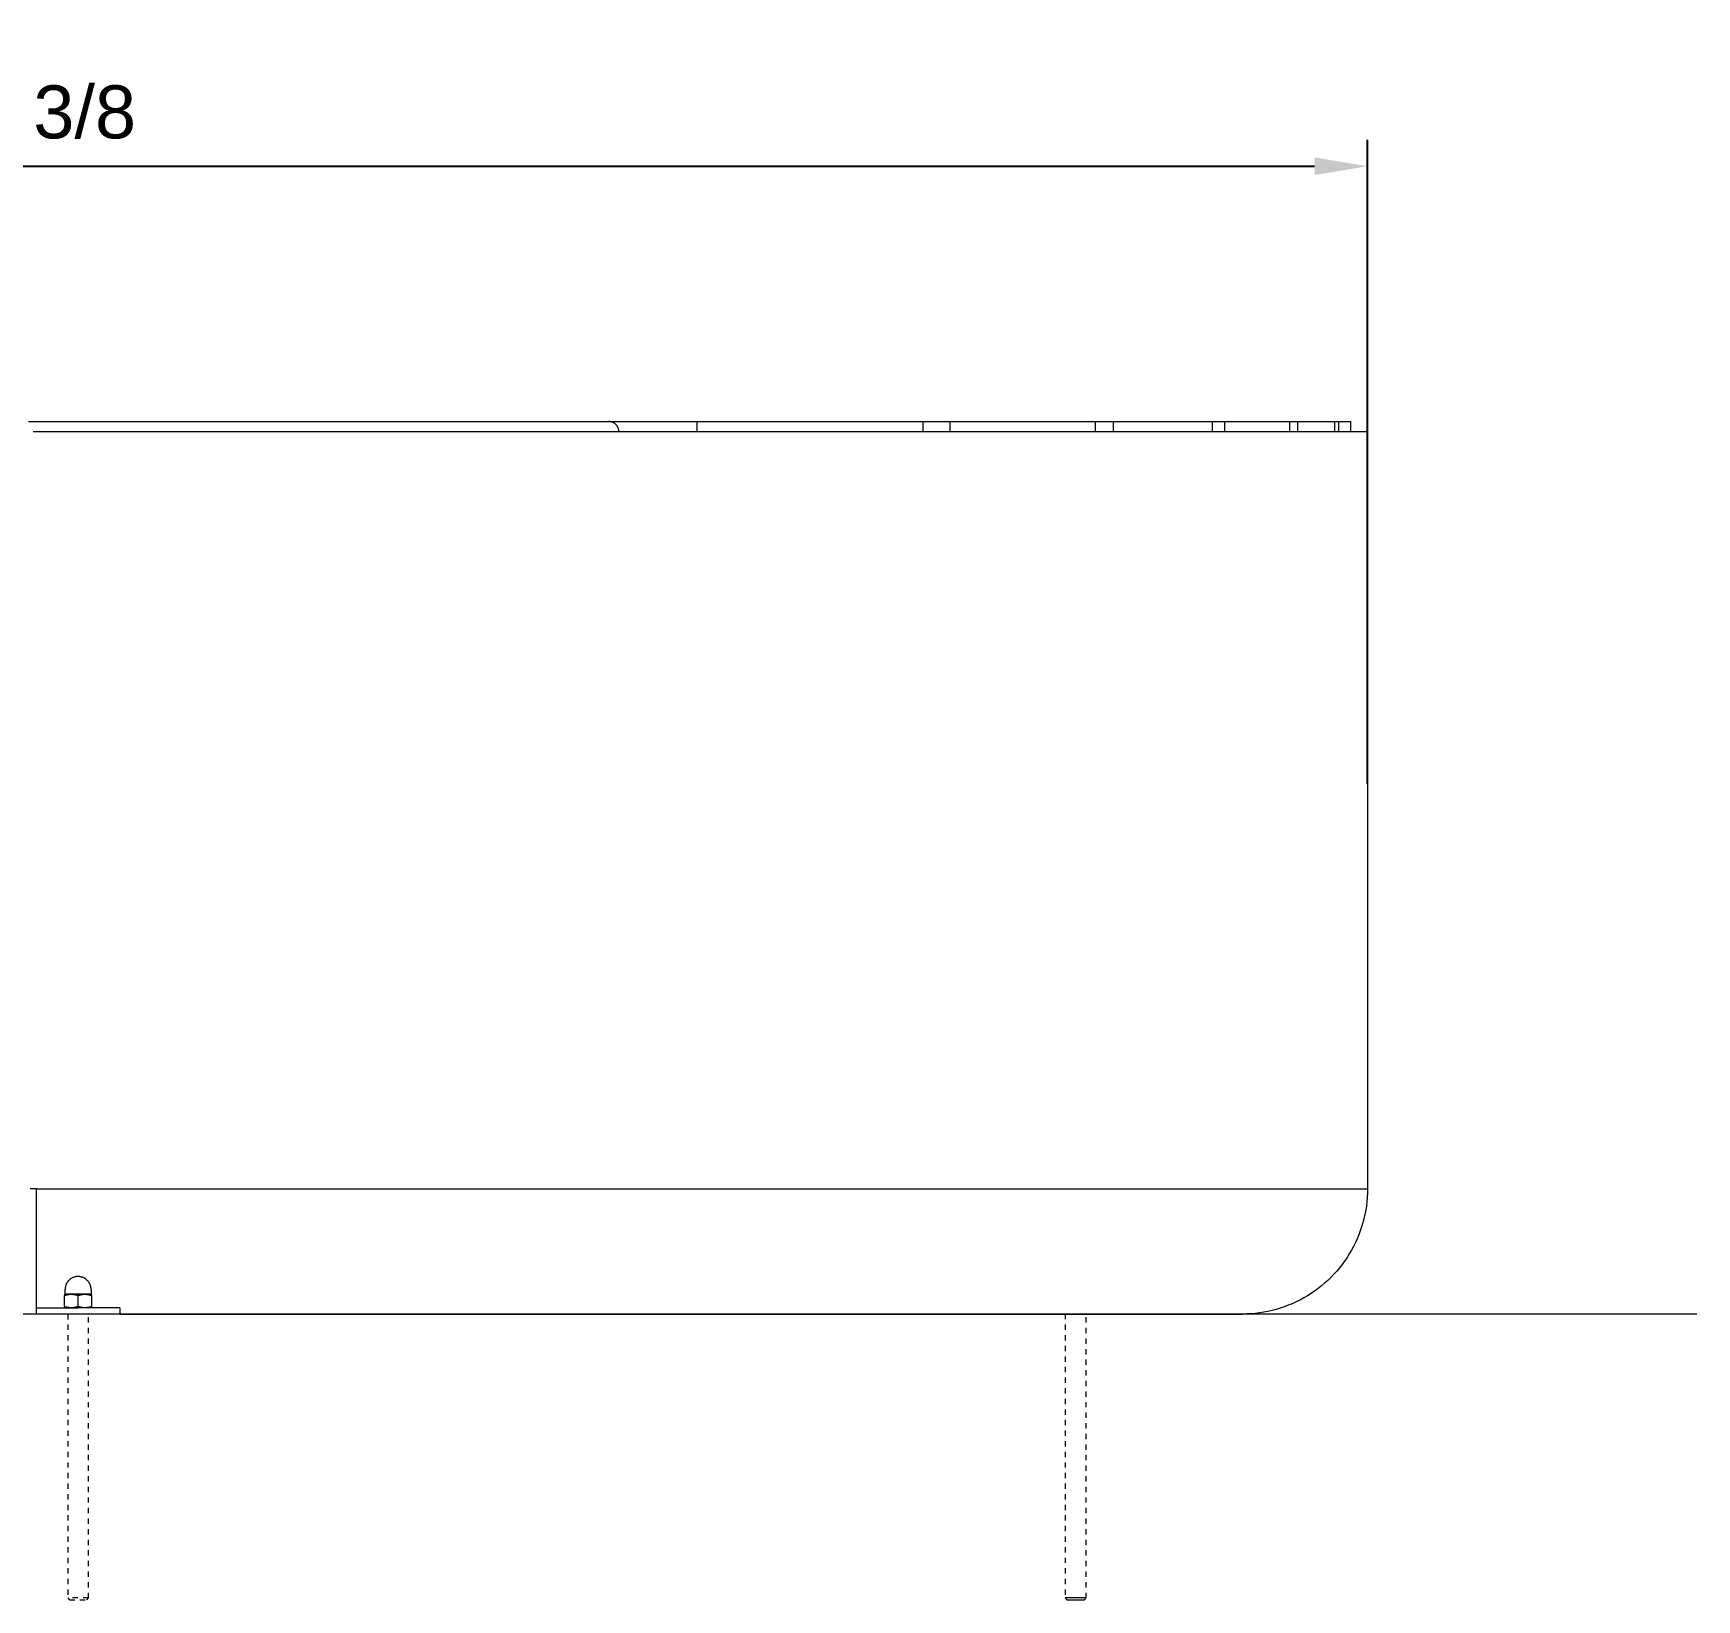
# Model space of a CAD drawing. Header units: inches. Extents: x 6 to 196, y 6 to 118.
# Drawn here: x 37.29 to 68.71, y 88.48 to 118.06 of the extents above; entities that cross this region are included whole.
import ezdxf

# ---------------------------------------------------------------- set-up
doc = ezdxf.new("R2010")
doc.units = ezdxf.units.IN
doc.header["$PDSIZE"] = -1
doc.linetypes.add('HIDDEN', pattern=[1.905, 1.27, -0.635])
for name, color, linetype, lineweight in [('ZANO_R', 7, 'Continuous', 0), ('ZANO_R_przerywana', 250, 'HIDDEN', 0), ('ZANO_W', 1, 'Continuous', 0)]:
    doc.layers.add(name, color=color, linetype=linetype, lineweight=lineweight)
doc.styles.get("Standard").update_dxf_attribs({"font": 'ARIALUNI.TTF'})
doc.dimstyles.new('amerykanie', dxfattribs={"dimtxt": 50, "dimasz": 50, "dimexe": 0.5, "dimexo": 0.5, "dimgap": 1, "dimtad": 1, "dimdec": 0, "dimzin": 0, "dimlunit": 5, "dimtxsty": 'Standard', "dimcen": 0.09, "dimclrd": 1, "dimclre": 1, "dimclrt": 1, "dimazin": 0, "dimtfac": 1, "dimtdec": 0, "dimtmove": 0, "dimatfit": 3, "dimfxl": 1, "dimtzin": 0, "dimarcsym": 1})

# ---------------------------------------------------------------- blocks, each defined once
blk = doc.blocks.new('*D346')
at = {"layer": 'Defpoints', "color": 0}
for p in [(62.489, 115.546), (12.095, 103.384), (62.489, 103.384)]:
    blk.add_point(p, dxfattribs=at)
at = {"layer": 'ZANO_W', "color": 1, "lineweight": -2}
for p, q in [((12.095, 103.884), (12.095, 116.046)), ((62.489, 103.884), (62.489, 116.046)), ((13.095, 115.546), (61.489, 115.546))]:
    blk.add_line(p, q, dxfattribs=at)
at = {"layer": 'ZANO_W', "color": 1}
for points in [[(13.095, 115.713), (13.095, 115.379), (12.095, 115.546)], [(61.489, 115.379), (61.489, 115.713), (62.489, 115.546)]]:
    blk.add_solid(points, dxfattribs=at)
at = {"layer": 'ZANO_W', "color": 1, "insert": (37.292, 116.565), "char_height": 1, "attachment_point": 5}
blk.add_mtext('50 3/8', dxfattribs=at)

msp = doc.modelspace()

# ---------------------------------------------------------------- linework, layer by layer
at = {"layer": 'ZANO_R'}
for p, q in [((37.2048, 110.72646), (37.29195, 110.72646)), ((37.29195, 110.72646), (37.3791, 110.72646)), ((37.3791, 110.72646), (37.38293, 110.72646)), ((37.38293, 110.72646), (37.46629, 110.72646)), ((37.46629, 110.72646), (37.47391, 110.72646)), ((37.47391, 110.72646), (37.55351, 110.72646)), ((37.55351, 110.72646), (37.56488, 110.72646)), ((37.56488, 110.72646), (37.64076, 110.72646)), ((37.64076, 110.72646), (37.65585, 110.72646)), ((37.65585, 110.72646), (37.74681, 110.72646)), ((37.74681, 110.72646), (37.77168, 110.72646)), ((37.77168, 110.72646), (37.83776, 110.72646)), ((37.83776, 110.72646), (37.859, 110.72646)), ((37.859, 110.72646), (37.9287, 110.72646)), ((37.9287, 110.72646), (37.94635, 110.72646)), ((37.94635, 110.72646), (38.20144, 110.72646)), ((38.20144, 110.72646), (38.20851, 110.72646)), ((38.20851, 110.72646), (38.29232, 110.72646)), ((38.29232, 110.72646), (38.29593, 110.72646)), ((38.29593, 110.72646), (38.38318, 110.72646)), ((38.38318, 110.72646), (38.38337, 110.72646)), ((38.38337, 110.72646), (38.47083, 110.72646)), ((38.47083, 110.72646), (38.47402, 110.72646)), ((38.47402, 110.72646), (38.5583, 110.72646)), ((38.5583, 110.72646), (38.56483, 110.72646)), ((38.56483, 110.72646), (38.82077, 110.72646)), ((38.82077, 110.72646), (38.8371, 110.72646)), ((38.8371, 110.72646), (38.90827, 110.72646)), ((38.90827, 110.72646), (38.9278, 110.72646)), ((38.9278, 110.72646), (38.99579, 110.72646)), ((38.99579, 110.72646), (39.01846, 110.72646)), ((39.01846, 110.72646), (39.0833, 110.72646)), ((39.0833, 110.72646), (39.10909, 110.72646)), ((39.10909, 110.72646), (39.19969, 110.72646)), ((39.19969, 110.72646), (39.21457, 110.72646)), ((39.21457, 110.72646), (39.29024, 110.72646)), ((39.29024, 110.72646), (39.30209, 110.72646)), ((39.30209, 110.72646), (39.38075, 110.72646)), ((39.38075, 110.72646), (39.3896, 110.72646)), ((39.3896, 110.72646), (39.47122, 110.72646)), ((39.47122, 110.72646), (39.47711, 110.72646)), ((39.47711, 110.72646), (39.56165, 110.72646)), ((39.56165, 110.72646), (39.56461, 110.72646)), ((39.56461, 110.72646), (39.65203, 110.72646)), ((39.65203, 110.72646), (39.6521, 110.72646)), ((39.6521, 110.72646), (39.73959, 110.72646)), ((39.73959, 110.72646), (39.74237, 110.72646)), ((39.74237, 110.72646), (39.91452, 110.72646)), ((39.91452, 110.72646), (39.92289, 110.72646)), ((39.92289, 110.72646), (40.00197, 110.72646)), ((40.00197, 110.72646), (40.01307, 110.72646)), ((40.01307, 110.72646), (40.0894, 110.72646)), ((40.0894, 110.72646), (40.10319, 110.72646)), ((40.10319, 110.72646), (40.17681, 110.72646)), ((40.17681, 110.72646), (40.19326, 110.72646)), ((40.19326, 110.72646), (40.26421, 110.72646)), ((40.26421, 110.72646), (40.28327, 110.72646)), ((40.28327, 110.72646), (40.35158, 110.72646)), ((40.35158, 110.72646), (40.37322, 110.72646)), ((40.37322, 110.72646), (40.55293, 110.72646)), ((40.55293, 110.72646), (40.56991, 110.72646)), ((40.56991, 110.72646), (40.64269, 110.72646)), ((40.64269, 110.72646), (40.65719, 110.72646)), ((40.65719, 110.72646), (40.73238, 110.72646)), ((40.73238, 110.72646), (40.74445, 110.72646)), ((40.74445, 110.72646), (40.822, 110.72646)), ((40.822, 110.72646), (40.83168, 110.72646)), ((40.83168, 110.72646), (40.91155, 110.72646)), ((40.91155, 110.72646), (40.91887, 110.72646)), ((40.91887, 110.72646), (41.00103, 110.72646)), ((41.00103, 110.72646), (41.00603, 110.72646)), ((41.00603, 110.72646), (41.09044, 110.72646)), ((41.09044, 110.72646), (41.09316, 110.72646)), ((41.09316, 110.72646), (41.17976, 110.72646)), ((41.17976, 110.72646), (41.18025, 110.72646)), ((41.18025, 110.72646), (41.2673, 110.72646)), ((41.2673, 110.72646), (41.26901, 110.72646)), ((41.26901, 110.72646), (41.61507, 110.72646)), ((41.61507, 110.72646), (41.6252, 110.72646)), ((41.6252, 110.72646), (41.7019, 110.72646)), ((41.7019, 110.72646), (41.71404, 110.72646)), ((41.71404, 110.72646), (41.78868, 110.72646)), ((41.78868, 110.72646), (41.80279, 110.72646)), ((41.80279, 110.72646), (41.87542, 110.72646)), ((41.87542, 110.72646), (41.89144, 110.72646)), ((41.89144, 110.72646), (41.96209, 110.72646)), ((41.96209, 110.72646), (41.98001, 110.72646)), ((41.98001, 110.72646), (42.04872, 110.72646)), ((42.04872, 110.72646), (42.06848, 110.72646)), ((42.06848, 110.72646), (42.13529, 110.72646)), ((42.13529, 110.72646), (42.15686, 110.72646)), ((42.15686, 110.72646), (42.2218, 110.72646)), ((42.2218, 110.72646), (42.24514, 110.72646)), ((42.24514, 110.72646), (42.30826, 110.72646)), ((42.30826, 110.72646), (42.33332, 110.72646)), ((42.33332, 110.72646), (42.39465, 110.72646)), ((42.39465, 110.72646), (42.42141, 110.72646)), ((42.42141, 110.72646), (42.48098, 110.72646)), ((42.48098, 110.72646), (42.50939, 110.72646)), ((42.50939, 110.72646), (42.56725, 110.72646)), ((42.56725, 110.72646), (42.59727, 110.72646)), ((42.59727, 110.72646), (42.65345, 110.72646)), ((42.65345, 110.72646), (42.68504, 110.72646)), ((42.68504, 110.72646), (42.73958, 110.72646)), ((42.73958, 110.72646), (42.77271, 110.72646)), ((42.77271, 110.72646), (42.7743, 110.72646)), ((42.7743, 110.72646), (42.86027, 110.72646)), ((42.86027, 110.72646), (42.86037, 110.72646)), ((42.86037, 110.72646), (42.94647, 110.72646)), ((42.94647, 110.72646), (42.94771, 110.72646)), ((42.94771, 110.72646), (43.03258, 110.72646)), ((43.03258, 110.72646), (43.03505, 110.72646)), ((43.03505, 110.72646), (43.1187, 110.72646)), ((43.1187, 110.72646), (43.12228, 110.72646)), ((43.12228, 110.72646), (43.20483, 110.72646)), ((43.20483, 110.72646), (43.20939, 110.72646)), ((43.20939, 110.72646), (43.29098, 110.72646)), ((43.29098, 110.72646), (43.29638, 110.72646)), ((43.29638, 110.72646), (43.55665, 110.72646)), ((43.55665, 110.72646), (43.59253, 110.72646)), ((43.59253, 110.72646), (43.64316, 110.72646)), ((43.64316, 110.72646), (43.6787, 110.72646)), ((43.6787, 110.72646), (43.72955, 110.72646)), ((43.72955, 110.72646), (43.76487, 110.72646)), ((43.76487, 110.72646), (43.98027, 110.72646)), ((43.98027, 110.72646), (43.98796, 110.72646)), ((43.98796, 110.72646), (44.06642, 110.72646)), ((44.06642, 110.72646), (44.07384, 110.72646)), ((44.07384, 110.72646), (44.15257, 110.72646)), ((44.15257, 110.72646), (44.15959, 110.72646)), ((44.15959, 110.72646), (44.2387, 110.72646)), ((44.2387, 110.72646), (44.2452, 110.72646)), ((44.2452, 110.72646), (44.32482, 110.72646)), ((44.32482, 110.72646), (44.33068, 110.72646)), ((44.33068, 110.72646), (44.41093, 110.72646)), ((44.41093, 110.72646), (44.41602, 110.72646)), ((44.41602, 110.72646), (44.49702, 110.72646)), ((44.49702, 110.72646), (44.50123, 110.72646)), ((44.50123, 110.72646), (44.5831, 110.72646)), ((44.5831, 110.72646), (44.5863, 110.72646)), ((44.5863, 110.72646), (44.66916, 110.72646)), ((44.66916, 110.72646), (44.67122, 110.72646)), ((44.67122, 110.72646), (44.75519, 110.72646)), ((44.75519, 110.72646), (44.756, 110.72646)), ((44.756, 110.72646), (44.84064, 110.72646)), ((44.84064, 110.72646), (44.8412, 110.72646)), ((44.8412, 110.72646), (44.92514, 110.72646)), ((44.92514, 110.72646), (44.92719, 110.72646)), ((44.92719, 110.72646), (45.00949, 110.72646)), ((45.00949, 110.72646), (45.01315, 110.72646)), ((45.01315, 110.72646), (45.09369, 110.72646)), ((45.09369, 110.72646), (45.09908, 110.72646)), ((45.09908, 110.72646), (45.17774, 110.72646)), ((45.17774, 110.72646), (45.18498, 110.72646)), ((45.18498, 110.72646), (45.26164, 110.72646)), ((45.26164, 110.72646), (45.27085, 110.72646)), ((45.27085, 110.72646), (45.34539, 110.72646)), ((45.34539, 110.72646), (45.35668, 110.72646)), ((45.35668, 110.72646), (45.42899, 110.72646)), ((45.42899, 110.72646), (45.44248, 110.72646)), ((45.44248, 110.72646), (45.51243, 110.72646)), ((45.51243, 110.72646), (45.52824, 110.72646)), ((45.52824, 110.72646), (45.59572, 110.72646)), ((45.59572, 110.72646), (45.61396, 110.72646)), ((45.61396, 110.72646), (45.74245, 110.72646)), ((45.74245, 110.72646), (45.76181, 110.72646)), ((45.76181, 110.72646), (45.82806, 110.72646)), ((45.82806, 110.72646), (45.84462, 110.72646)), ((45.84462, 110.72646), (45.91363, 110.72646)), ((45.91363, 110.72646), (45.92727, 110.72646)), ((45.92727, 110.72646), (45.99914, 110.72646)), ((45.99914, 110.72646), (46.00975, 110.72646)), ((46.00975, 110.72646), (46.0846, 110.72646)), ((46.0846, 110.72646), (46.09207, 110.72646)), ((46.09207, 110.72646), (46.17001, 110.72646)), ((46.17001, 110.72646), (46.17423, 110.72646)), ((46.17423, 110.72646), (46.25536, 110.72646)), ((46.25536, 110.72646), (46.25622, 110.72646)), ((46.25622, 110.72646), (46.33804, 110.72646)), ((46.33804, 110.72646), (46.34066, 110.72646)), ((46.34066, 110.72646), (46.41969, 110.72646)), ((46.41969, 110.72646), (46.4259, 110.72646)), ((46.4259, 110.72646), (46.50117, 110.72646)), ((46.50117, 110.72646), (46.51108, 110.72646)), ((46.51108, 110.72646), (46.58248, 110.72646)), ((46.58248, 110.72646), (46.59619, 110.72646)), ((46.59619, 110.72646), (46.66362, 110.72646)), ((46.66362, 110.72646), (46.68124, 110.72646)), ((46.68124, 110.72646), (46.80869, 110.72646)), ((46.80869, 110.72646), (46.82537, 110.72646)), ((46.82537, 110.72646), (46.89357, 110.72646)), ((46.89357, 110.72646), (46.90598, 110.72646)), ((46.90598, 110.72646), (46.97838, 110.72646)), ((46.97838, 110.72646), (46.98641, 110.72646)), ((46.98641, 110.72646), (47.06311, 110.72646)), ((47.06311, 110.72646), (47.06667, 110.72646)), ((47.06667, 110.72646), (47.14674, 110.72646)), ((47.14674, 110.72646), (47.14777, 110.72646)), ((47.14777, 110.72646), (47.22663, 110.72646)), ((47.22663, 110.72646), (47.23235, 110.72646)), ((47.23235, 110.72646), (47.30635, 110.72646)), ((47.30635, 110.72646), (47.31685, 110.72646)), ((47.31685, 110.72646), (47.38587, 110.72646)), ((47.38587, 110.72646), (47.40126, 110.72646)), ((47.40126, 110.72646), (47.52773, 110.72646)), ((47.52773, 110.72646), (47.54437, 110.72646)), ((47.54437, 110.72646), (47.61194, 110.72646)), ((47.61194, 110.72646), (47.62334, 110.72646)), ((47.62334, 110.72646), (47.69605, 110.72646)), ((47.69605, 110.72646), (47.70212, 110.72646)), ((47.70212, 110.72646), (47.78008, 110.72646)), ((47.78008, 110.72646), (47.78071, 110.72646)), ((47.78071, 110.72646), (47.85912, 110.72646)), ((47.85912, 110.72646), (47.86401, 110.72646)), ((47.86401, 110.72646), (47.93733, 110.72646)), ((47.93733, 110.72646), (47.94785, 110.72646)), ((47.94785, 110.72646), (48.01534, 110.72646)), ((48.01534, 110.72646), (48.03159, 110.72646)), ((48.03159, 110.72646), (48.09317, 110.72646)), ((48.09317, 110.72646), (48.11523, 110.72646)), ((48.11523, 110.72646), (48.15701, 110.72646)), ((48.16388, 110.72634), (48.15701, 110.72646)), ((48.16138, 110.72646), (49.82309, 110.72646)), ((48.17074, 110.72598), (48.16388, 110.72634)), ((48.17758, 110.72538), (48.17074, 110.72598)), ((48.1844, 110.72454), (48.17758, 110.72538)), ((48.19118, 110.72347), (48.1844, 110.72454)), ((48.19792, 110.72216), (48.19118, 110.72347)), ((48.20462, 110.72061), (48.19792, 110.72216)), ((48.21125, 110.71884), (48.20462, 110.72061)), ((48.21782, 110.71683), (48.21125, 110.71884)), ((48.22431, 110.71459), (48.21782, 110.71683)), ((48.23072, 110.71213), (48.22431, 110.71459)), ((48.23705, 110.70945), (48.23072, 110.71213)), ((48.24327, 110.70655), (48.23705, 110.70945)), ((48.24939, 110.70343), (48.24327, 110.70655)), ((48.2554, 110.70011), (48.24939, 110.70343)), ((48.26129, 110.69657), (48.2554, 110.70011)), ((48.26705, 110.69283), (48.26129, 110.69657)), ((48.27267, 110.68889), (48.26705, 110.69283)), ((48.27816, 110.68476), (48.27267, 110.68889)), ((48.2835, 110.68044), (48.27816, 110.68476)), ((48.28868, 110.67594), (48.2835, 110.68044)), ((48.29371, 110.67125), (48.28868, 110.67594)), ((48.29857, 110.6664), (48.29371, 110.67125)), ((48.30325, 110.66138), (48.29857, 110.6664)), ((48.30776, 110.6562), (48.30325, 110.66138)), ((48.31208, 110.65086), (48.30776, 110.6562)), ((48.31622, 110.64538), (48.31208, 110.65086)), ((48.32016, 110.63975), (48.31622, 110.64538)), ((48.3239, 110.634), (48.32016, 110.63975)), ((48.32744, 110.62811), (48.3239, 110.634)), ((48.33078, 110.62211), (48.32744, 110.62811)), ((48.3339, 110.61599), (48.33078, 110.62211)), ((48.3368, 110.60977), (48.3339, 110.61599)), ((48.33949, 110.60344), (48.3368, 110.60977)), ((48.34196, 110.59703), (48.33949, 110.60344)), ((48.3442, 110.59054), (48.34196, 110.59703)), ((48.34621, 110.58398), (48.3442, 110.59054)), ((48.34799, 110.57734), (48.34621, 110.58398)), ((49.82309, 110.72646), (54.10026, 110.72646)), ((49.82309, 110.72645), (49.82309, 110.52975)), ((54.10026, 110.72646), (54.60182, 110.72646)), ((54.10026, 110.53217), (54.10026, 110.72646)), ((54.60182, 110.72646), (54.60182, 110.52975)), ((54.60182, 110.72646), (57.34949, 110.72646)), ((57.34949, 110.72646), (57.6879, 110.72646)), ((57.34949, 110.52975), (57.34949, 110.72646)), ((57.6879, 110.72646), (59.55968, 110.72646)), ((57.6879, 110.72646), (57.6879, 110.52975)), ((59.55968, 110.53286), (59.55968, 110.72646)), ((59.55968, 110.72646), (59.78904, 110.72646)), ((59.78904, 110.72646), (59.78904, 110.52975)), ((59.78904, 110.72646), (61.02294, 110.72646)), ((61.02294, 110.53238), (61.02294, 110.72646)), ((61.02294, 110.72646), (61.16672, 110.72646)), ((61.16672, 110.72646), (61.16672, 110.52975)), ((61.16672, 110.72646), (61.87303, 110.72646)), ((61.87303, 110.52975), (61.87303, 110.72646)), ((61.87303, 110.72646), (61.94254, 110.72646)), ((61.94254, 110.72646), (61.94254, 110.52975)), ((61.94254, 110.72646), (62.17286, 110.72646)), ((62.17286, 110.53257), (62.17286, 110.72646)), ((62.17286, 110.53381), (62.17286, 110.72646)), ((62.48895, 110.52975), (37.29195, 110.52975)), ((48.34954, 110.57065), (48.34799, 110.57734)), ((48.35085, 110.56391), (48.34954, 110.57065)), ((48.35193, 110.55713), (48.35085, 110.56391)), ((48.35277, 110.55031), (48.35193, 110.55713)), ((48.35338, 110.54347), (48.35277, 110.55031)), ((48.35374, 110.53661), (48.35338, 110.54347)), ((48.35387, 110.52975), (48.35374, 110.53661)), ((54.1001, 110.53463), (54.10022, 110.53219)), ((54.10022, 110.53219), (54.10026, 110.52975)), ((57.34949, 110.52975), (57.34942, 110.53349)), ((59.55968, 110.52975), (59.55964, 110.53286)), ((61.02291, 110.53237), (61.02294, 110.52975)), ((62.48895, 110.52975), (62.48895, 96.23832)), ((37.351, 96.23832), (37.23289, 96.23832)), ((37.351, 96.23491), (37.351, 96.23832)), ((37.351, 96.23832), (62.48876, 96.23832)), ((37.351, 93.8727), (37.351, 96.23491)), ((62.48757, 96.15767), (62.48344, 96.07712)), ((62.48895, 96.23832), (62.48757, 96.15767)), ((62.4546, 95.83696), (62.43954, 95.75771)), ((62.46695, 95.91667), (62.4546, 95.83696)), ((62.47656, 95.99675), (62.46695, 95.91667)), ((62.48344, 96.07712), (62.47656, 95.99675)), ((62.37827, 95.52372), (62.35256, 95.44726)), ((62.40135, 95.601), (62.37827, 95.52372)), ((62.42178, 95.67903), (62.40135, 95.601)), ((62.43954, 95.75771), (62.42178, 95.67903)), ((62.25999, 95.22379), (62.22411, 95.15155)), ((62.29338, 95.29721), (62.25999, 95.22379)), ((62.32425, 95.37173), (62.29338, 95.29721)), ((62.35256, 95.44726), (62.32425, 95.37173)), ((62.05659, 94.87608), (62.00896, 94.81098)), ((62.10198, 94.94276), (62.05659, 94.87608)), ((62.14506, 95.01095), (62.10198, 94.94276)), ((62.18578, 95.08057), (62.14506, 95.01095)), ((62.22411, 95.15155), (62.18578, 95.08057)), ((38.0252, 94.55672), (38.01781, 94.55273)), ((38.03273, 94.56046), (38.0252, 94.55672)), ((38.04038, 94.56394), (38.03273, 94.56046)), ((38.04814, 94.56715), (38.04038, 94.56394)), ((38.05601, 94.5701), (38.04814, 94.56715)), ((38.06397, 94.57278), (38.05601, 94.5701)), ((38.07202, 94.57519), (38.06397, 94.57278)), ((38.08015, 94.57731), (38.07202, 94.57519)), ((38.08835, 94.57916), (38.08015, 94.57731)), ((38.0966, 94.58073), (38.08835, 94.57916)), ((38.1049, 94.58202), (38.0966, 94.58073)), ((38.11325, 94.58302), (38.1049, 94.58202)), ((38.12162, 94.58374), (38.11325, 94.58302)), ((38.13001, 94.58417), (38.12162, 94.58374)), ((38.13841, 94.58431), (38.13001, 94.58417)), ((38.14681, 94.58417), (38.13841, 94.58431)), ((38.1552, 94.58374), (38.14681, 94.58417)), ((38.16357, 94.58302), (38.1552, 94.58374)), ((38.17192, 94.58202), (38.16357, 94.58302)), ((38.18022, 94.58073), (38.17192, 94.58202)), ((38.18847, 94.57916), (38.18022, 94.58073)), ((38.19667, 94.57731), (38.18847, 94.57916)), ((38.2048, 94.57519), (38.19667, 94.57731)), ((38.21285, 94.57278), (38.2048, 94.57519)), ((38.22081, 94.5701), (38.21285, 94.57278)), ((38.22868, 94.56715), (38.22081, 94.5701)), ((38.23644, 94.56394), (38.22868, 94.56715)), ((38.24409, 94.56046), (38.23644, 94.56394)), ((38.25162, 94.55672), (38.24409, 94.56046)), ((38.25901, 94.55273), (38.25162, 94.55672)), ((61.79707, 94.56798), (61.73907, 94.51193)), ((61.85312, 94.62598), (61.79707, 94.56798)), ((61.90716, 94.68586), (61.85312, 94.62598)), ((61.95913, 94.74755), (61.90716, 94.68586)), ((62.00896, 94.81098), (61.95913, 94.74755)), ((37.8825, 94.24966), (37.8825, 94.22681)), ((38.00659, 94.24966), (37.88253, 94.24966)), ((37.88818, 94.2497), (37.88835, 94.24972)), ((37.88835, 94.24972), (37.88851, 94.24975)), ((37.88851, 94.24975), (37.88867, 94.24978)), ((37.88867, 94.24978), (37.88882, 94.24982)), ((37.88882, 94.24982), (37.88898, 94.24986)), ((37.88898, 94.24986), (37.88914, 94.24991)), ((37.88914, 94.24991), (37.88929, 94.24997)), ((37.88929, 94.24997), (37.88944, 94.25003)), ((37.88944, 94.25003), (37.88959, 94.25009)), ((37.88959, 94.25009), (37.88974, 94.25016)), ((37.88974, 94.25016), (37.88988, 94.25024)), ((37.88988, 94.25024), (37.89003, 94.25032)), ((37.89003, 94.25032), (37.89017, 94.25041)), ((37.89017, 94.25041), (37.8903, 94.2505)), ((37.8903, 94.2505), (37.89043, 94.25059)), ((37.89043, 94.25059), (37.89056, 94.25069)), ((37.89056, 94.25069), (37.89069, 94.25079)), ((37.89069, 94.25079), (37.89081, 94.2509)), ((37.89081, 94.2509), (37.89093, 94.25102)), ((37.89093, 94.25102), (37.89104, 94.25113)), ((37.89104, 94.25113), (37.89116, 94.25125)), ((37.89116, 94.25125), (37.89126, 94.25138)), ((37.89126, 94.25138), (37.89136, 94.2515)), ((37.89136, 94.2515), (37.89146, 94.25163)), ((37.89146, 94.25163), (37.89155, 94.25177)), ((37.89155, 94.25177), (37.89164, 94.25191)), ((37.89164, 94.25191), (37.89173, 94.25205)), ((37.89173, 94.25205), (37.8918, 94.25219)), ((37.8918, 94.25219), (37.89188, 94.25234)), ((37.89188, 94.25234), (37.89195, 94.25248)), ((37.89195, 94.25248), (37.89201, 94.25263)), ((37.89201, 94.25263), (37.89207, 94.25279)), ((37.89207, 94.25279), (37.89212, 94.25294)), ((37.89212, 94.25294), (37.89217, 94.2531)), ((37.89217, 94.2531), (37.89221, 94.25326)), ((37.89221, 94.25326), (37.89224, 94.25342)), ((37.89224, 94.25342), (37.89228, 94.25358)), ((37.89228, 94.25358), (37.8923, 94.25374)), ((37.8923, 94.25374), (37.89232, 94.2539)), ((37.89232, 94.2539), (37.89233, 94.25406)), ((37.89233, 94.25406), (37.89234, 94.25422)), ((37.89234, 94.25422), (37.89235, 94.25439)), ((37.89249, 94.34665), (37.89235, 94.33825)), ((37.89235, 94.25439), (37.89235, 94.33825)), ((37.89292, 94.35504), (37.89249, 94.34665)), ((37.89364, 94.36341), (37.89292, 94.35504)), ((37.89464, 94.37175), (37.89364, 94.36341)), ((37.89592, 94.38006), (37.89464, 94.37175)), ((37.89749, 94.38831), (37.89592, 94.38006)), ((37.89934, 94.39651), (37.89749, 94.38831)), ((37.90147, 94.40463), (37.89934, 94.39651)), ((37.90388, 94.41268), (37.90147, 94.40463)), ((37.90655, 94.42065), (37.90388, 94.41268)), ((37.9095, 94.42852), (37.90655, 94.42065)), ((37.91272, 94.43628), (37.9095, 94.42852)), ((37.9162, 94.44393), (37.91272, 94.43628)), ((37.91993, 94.45145), (37.9162, 94.44393)), ((37.92393, 94.45885), (37.91993, 94.45145)), ((37.92817, 94.4661), (37.92393, 94.45885)), ((37.93266, 94.4732), (37.92817, 94.4661)), ((37.93738, 94.48015), (37.93266, 94.4732)), ((37.93273, 94.24095), (37.94555, 94.24346)), ((37.94234, 94.48693), (37.93738, 94.48015)), ((37.94754, 94.49353), (37.94234, 94.48693)), ((37.94555, 94.24346), (37.95843, 94.24555)), ((37.95295, 94.49996), (37.94754, 94.49353)), ((37.95858, 94.5062), (37.95295, 94.49996)), ((37.95843, 94.24555), (37.97138, 94.24721)), ((37.96442, 94.51224), (37.95858, 94.5062)), ((37.97046, 94.51808), (37.96442, 94.51224)), ((37.9767, 94.52371), (37.97046, 94.51808)), ((37.97138, 94.24721), (37.98438, 94.24845)), ((37.98312, 94.52912), (37.9767, 94.52371)), ((37.98973, 94.53431), (37.98312, 94.52912)), ((37.98438, 94.24845), (37.99741, 94.24927)), ((37.99651, 94.53927), (37.98973, 94.53431)), ((38.00346, 94.544), (37.99651, 94.53927)), ((37.99741, 94.24927), (38.01046, 94.24966)), ((38.01056, 94.54849), (38.00346, 94.544)), ((38.01046, 94.24966), (38.02351, 94.24927)), ((38.01781, 94.55273), (38.01056, 94.54849)), ((38.26288, 94.24966), (38.01394, 94.24966)), ((38.02351, 94.24927), (38.03654, 94.24845)), ((38.03654, 94.24845), (38.04953, 94.24721)), ((38.04953, 94.24721), (38.06248, 94.24554)), ((38.06248, 94.24554), (38.07537, 94.24346)), ((38.07537, 94.24346), (38.08818, 94.24095)), ((38.18864, 94.24095), (38.20145, 94.24346)), ((38.20145, 94.24346), (38.21434, 94.24555)), ((38.21434, 94.24555), (38.22729, 94.24721)), ((38.22729, 94.24721), (38.24029, 94.24845)), ((38.24029, 94.24845), (38.25331, 94.24927)), ((38.25331, 94.24927), (38.26636, 94.24966)), ((38.26626, 94.54849), (38.25901, 94.55273)), ((38.27336, 94.544), (38.26626, 94.54849)), ((38.26636, 94.24966), (38.27941, 94.24927)), ((38.39432, 94.24966), (38.27023, 94.24966)), ((38.28031, 94.53927), (38.27336, 94.544)), ((38.27941, 94.24927), (38.29244, 94.24845)), ((38.28709, 94.53431), (38.28031, 94.53927)), ((38.2937, 94.52912), (38.28709, 94.53431)), ((38.29244, 94.24845), (38.30544, 94.24721)), ((38.30012, 94.52371), (38.2937, 94.52912)), ((38.30636, 94.51808), (38.30012, 94.52371)), ((38.30544, 94.24721), (38.31839, 94.24554)), ((38.3124, 94.51224), (38.30636, 94.51808)), ((38.31824, 94.5062), (38.3124, 94.51224)), ((38.32387, 94.49996), (38.31824, 94.5062)), ((38.31839, 94.24554), (38.33127, 94.24346)), ((38.32929, 94.49353), (38.32387, 94.49996)), ((38.33448, 94.48693), (38.32929, 94.49353)), ((38.33127, 94.24346), (38.34409, 94.24095)), ((38.33944, 94.48015), (38.33448, 94.48693)), ((38.34417, 94.4732), (38.33944, 94.48015)), ((38.34865, 94.4661), (38.34417, 94.4732)), ((38.3529, 94.45885), (38.34865, 94.4661)), ((38.35689, 94.45145), (38.3529, 94.45885)), ((38.36062, 94.44393), (38.35689, 94.45145)), ((38.3641, 94.43628), (38.36062, 94.44393)), ((38.36732, 94.42852), (38.3641, 94.43628)), ((38.37027, 94.42065), (38.36732, 94.42852)), ((38.37295, 94.41268), (38.37027, 94.42065)), ((38.37535, 94.40463), (38.37295, 94.41268)), ((38.37748, 94.39651), (38.37535, 94.40463)), ((38.37933, 94.38831), (38.37748, 94.39651)), ((38.3809, 94.38006), (38.37933, 94.38831)), ((38.38218, 94.37175), (38.3809, 94.38006)), ((38.38318, 94.36341), (38.38218, 94.37175)), ((38.3839, 94.35504), (38.38318, 94.36341)), ((38.38433, 94.34665), (38.3839, 94.35504)), ((38.38447, 94.33825), (38.38433, 94.34665)), ((38.38447, 94.33825), (38.38447, 94.25439)), ((38.38447, 94.25439), (38.38448, 94.25422)), ((38.38448, 94.25422), (38.38449, 94.25406)), ((38.38449, 94.25406), (38.3845, 94.2539)), ((38.3845, 94.2539), (38.38452, 94.25374)), ((38.38452, 94.25374), (38.38455, 94.25358)), ((38.38455, 94.25358), (38.38458, 94.25342)), ((38.38458, 94.25342), (38.38461, 94.25326)), ((38.38461, 94.25326), (38.38465, 94.2531)), ((38.38465, 94.2531), (38.3847, 94.25294)), ((38.3847, 94.25294), (38.38475, 94.25279)), ((38.38475, 94.25279), (38.38481, 94.25263)), ((38.38481, 94.25263), (38.38488, 94.25248)), ((38.38488, 94.25248), (38.38494, 94.25234)), ((38.38494, 94.25234), (38.38502, 94.25219)), ((38.38502, 94.25219), (38.3851, 94.25205)), ((38.3851, 94.25205), (38.38518, 94.25191)), ((38.38518, 94.25191), (38.38527, 94.25177)), ((38.38527, 94.25177), (38.38536, 94.25163)), ((38.38536, 94.25163), (38.38546, 94.2515)), ((38.38546, 94.2515), (38.38556, 94.25138)), ((38.38556, 94.25138), (38.38567, 94.25125)), ((38.38567, 94.25125), (38.38578, 94.25113)), ((38.38578, 94.25113), (38.38589, 94.25102)), ((38.38589, 94.25102), (38.38601, 94.2509)), ((38.38601, 94.2509), (38.38613, 94.25079)), ((38.38613, 94.25079), (38.38626, 94.25069)), ((38.38626, 94.25069), (38.38639, 94.25059)), ((38.38639, 94.25059), (38.38652, 94.2505)), ((38.38652, 94.2505), (38.38666, 94.25041)), ((38.38666, 94.25041), (38.38679, 94.25032)), ((38.38679, 94.25032), (38.38694, 94.25024)), ((38.38694, 94.25024), (38.38708, 94.25016)), ((38.38708, 94.25016), (38.38723, 94.25009)), ((38.38723, 94.25009), (38.38738, 94.25003)), ((38.38738, 94.25003), (38.38753, 94.24997)), ((38.38753, 94.24997), (38.38768, 94.24991)), ((38.38768, 94.24991), (38.38784, 94.24986)), ((38.38784, 94.24986), (38.388, 94.24982)), ((38.388, 94.24982), (38.38815, 94.24978)), ((38.38815, 94.24978), (38.38831, 94.24975)), ((38.38831, 94.24975), (38.38848, 94.24972)), ((38.38848, 94.24972), (38.38864, 94.2497)), ((38.39432, 94.22681), (38.39432, 94.24966)), ((61.42229, 94.26308), (61.3541, 94.22)), ((61.48897, 94.30846), (61.42229, 94.26308)), ((61.55407, 94.35609), (61.48897, 94.30846)), ((61.6175, 94.40592), (61.55407, 94.35609)), ((61.67919, 94.45789), (61.6175, 94.40592)), ((61.73907, 94.51193), (61.67919, 94.45789)), ((37.351, 93.99376), (38.13841, 93.99376)), ((37.8825, 94.22681), (37.89488, 94.23096)), ((37.8825, 94.01661), (37.8825, 94.22681)), ((37.89586, 94.01217), (37.8825, 94.01661)), ((37.8825, 94.01661), (37.8825, 93.99376)), ((37.89488, 94.23096), (37.90739, 94.2347)), ((37.90936, 94.00819), (37.89586, 94.01217)), ((37.90739, 94.2347), (37.92001, 94.23803)), ((37.923, 94.00468), (37.90936, 94.00819)), ((37.92001, 94.23803), (37.93273, 94.24095)), ((37.93674, 94.00165), (37.923, 94.00468)), ((37.95059, 93.99911), (37.93674, 94.00165)), ((37.96451, 93.99704), (37.95059, 93.99911)), ((37.9785, 93.99547), (37.96451, 93.99704)), ((37.99254, 93.99438), (37.9785, 93.99547)), ((38.0066, 93.99378), (37.99254, 93.99438)), ((38.02636, 93.99427), (38.01363, 93.99377)), ((38.03906, 93.99516), (38.02636, 93.99427)), ((38.05174, 93.99646), (38.03906, 93.99516)), ((38.06436, 93.99816), (38.05174, 93.99646)), ((38.07692, 94.00026), (38.06436, 93.99816)), ((38.08942, 94.00275), (38.07692, 94.00026)), ((38.08818, 94.24095), (38.1009, 94.23803)), ((38.10182, 94.00563), (38.08942, 94.00275)), ((38.1009, 94.23803), (38.11353, 94.2347)), ((38.11413, 94.00891), (38.10182, 94.00563)), ((38.11353, 94.2347), (38.12603, 94.23096)), ((38.12633, 94.01257), (38.11413, 94.00891)), ((38.12603, 94.23096), (38.13841, 94.22681)), ((38.13841, 94.01661), (38.12633, 94.01257)), ((38.13841, 94.22681), (38.15079, 94.23096)), ((38.13841, 94.01661), (38.13841, 94.22681)), ((38.15049, 94.01257), (38.13841, 94.01661)), ((38.92577, 93.99376), (38.13841, 93.99376)), ((38.16269, 94.00891), (38.15049, 94.01257)), ((38.15079, 94.23096), (38.1633, 94.2347)), ((38.175, 94.00563), (38.16269, 94.00891)), ((38.1633, 94.2347), (38.17592, 94.23803)), ((38.18741, 94.00275), (38.175, 94.00563)), ((38.17592, 94.23803), (38.18864, 94.24095)), ((38.1999, 94.00026), (38.18741, 94.00275)), ((38.21246, 93.99816), (38.1999, 94.00026)), ((38.22509, 93.99646), (38.21246, 93.99816)), ((38.23776, 93.99516), (38.22509, 93.99646)), ((38.25046, 93.99427), (38.23776, 93.99516)), ((38.26319, 93.99377), (38.25046, 93.99427)), ((38.28429, 93.99438), (38.27022, 93.99378)), ((38.29832, 93.99547), (38.28429, 93.99438)), ((38.31231, 93.99704), (38.29832, 93.99547)), ((38.32623, 93.99911), (38.31231, 93.99704)), ((38.34008, 94.00165), (38.32623, 93.99911)), ((38.35382, 94.00468), (38.34008, 94.00165)), ((38.34409, 94.24095), (38.35681, 94.23803)), ((38.36746, 94.00819), (38.35382, 94.00468)), ((38.35681, 94.23803), (38.36943, 94.2347)), ((38.38096, 94.01217), (38.36746, 94.00819)), ((38.36943, 94.2347), (38.38194, 94.23096)), ((38.39432, 94.01661), (38.38096, 94.01217)), ((38.38194, 94.23096), (38.39432, 94.22681)), ((38.39432, 94.22681), (38.39432, 94.01661)), ((38.39432, 94.01661), (38.39432, 93.99376)), ((38.92582, 93.99376), (38.92582, 93.87565)), ((60.68602, 93.94327), (60.60734, 93.92551)), ((60.76405, 93.9637), (60.68602, 93.94327)), ((60.84134, 93.98679), (60.76405, 93.9637)), ((60.91779, 94.0125), (60.84134, 93.98679)), ((60.99332, 94.0408), (60.91779, 94.0125)), ((61.06784, 94.07167), (60.99332, 94.0408)), ((61.14126, 94.10506), (61.06784, 94.07167)), ((61.2135, 94.14094), (61.14126, 94.10506)), ((61.28448, 94.17927), (61.2135, 94.14094)), ((61.3541, 94.22), (61.28448, 94.17927)), ((37.351, 93.87269), (37.23289, 93.87269)), ((38.13841, 93.87565), (37.351, 93.87565)), ((37.351, 93.87274), (37.351, 93.87269)), ((37.351, 93.87269), (37.351, 93.8727)), ((38.92582, 93.87565), (38.13841, 93.87565)), ((38.92582, 93.8761), (60.12673, 93.8761)), ((60.20738, 93.87748), (60.12673, 93.8761)), ((60.28793, 93.88161), (60.20738, 93.87748)), ((60.3683, 93.88849), (60.28793, 93.88161)), ((60.44839, 93.8981), (60.3683, 93.88849)), ((60.5281, 93.91045), (60.44839, 93.8981)), ((60.60734, 93.92551), (60.5281, 93.91045))]:
    msp.add_line(p, q, dxfattribs=at)
msp.add_lwpolyline([(68.70602, 93.8761), (5.58531, 93.8761)], dxfattribs=at)
at = {"layer": 'ZANO_R_przerywana', "ltscale": 0.05}
for p, q in [((37.94156, 93.87565), (37.94156, 88.51497)), ((38.33526, 88.51497), (38.33526, 93.87565)), ((56.78025, 93.8761), (56.78025, 88.51497)), ((57.17396, 88.51497), (57.17396, 93.8761)), ((37.94158, 88.51494), (37.97416, 88.48237)), ((38.33526, 88.51497), (37.94161, 88.51497)), ((37.97416, 88.48237), (38.30262, 88.48237)), ((38.30266, 88.48237), (38.33526, 88.51497))]:
    msp.add_line(p, q, dxfattribs=at)
at = {"layer": 'ZANO_R_przerywana'}
for p, q in [((56.78028, 88.51494), (56.81285, 88.48237)), ((57.17396, 88.51497), (56.7803, 88.51497)), ((56.81285, 88.48237), (57.14132, 88.48237)), ((57.14136, 88.48237), (57.17396, 88.51497))]:
    msp.add_line(p, q, dxfattribs=at)

# ---------------------------------------------------------------- dimensions: what is measured, and where the dimension line sits
at = {"layer": 'ZANO_W'}
dim = msp.add_linear_dim(base=(62.48895, 115.54597), p1=(12.09495, 103.38403), p2=(62.48895, 103.38403), dimstyle='amerykanie', override={"dimtxt": 1, "dimasz": 1, "dimgap": 0.5, "dimdec": 4, "dimaunit": 1, "dimadec": 1, "dimtdec": 4, "dimtmove": 1, "dimfrac": 2}, dxfattribs=at)
dim.commit()
dim.dimension.update_dxf_attribs({"geometry": '*D346', "text_midpoint": (37.29195, 116.56507)})

doc.saveas('drawing.dxf')
